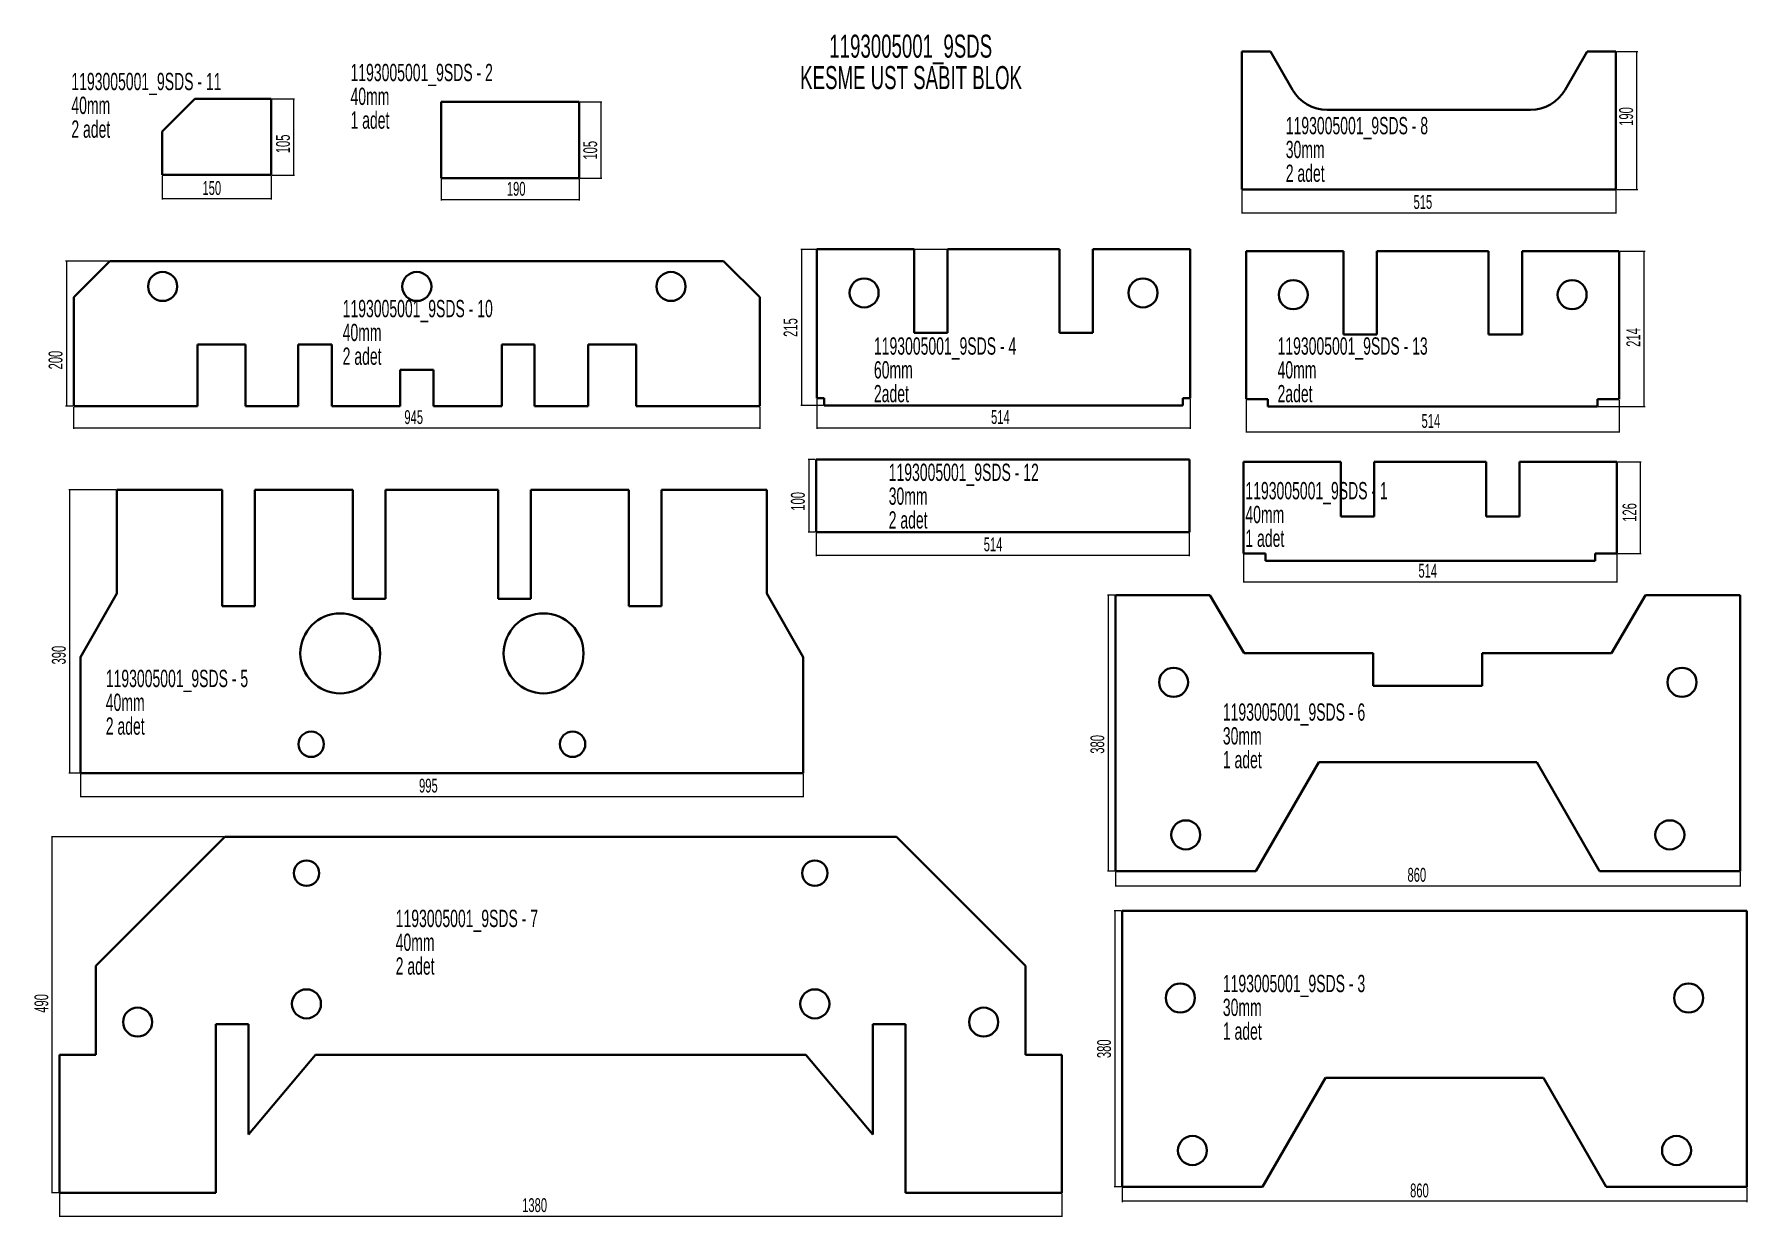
# Model space of a CAD drawing. Header units: millimetres. Extents: x 55 to 2413, y 78 to 1706.
import ezdxf

# ---------------------------------------------------------------- set-up
doc = ezdxf.new("R2010")
doc.units = ezdxf.units.MM
doc.styles.add('SLDTEXTSTYLE0', font='TXT', dxfattribs={"width": 0.605})
doc.dimstyles.new('SLDDIMSTYLE0', dxfattribs={"dimtxt": 18.491895, "dimasz": 2, "dimexe": 0, "dimexo": 0.0625, "dimgap": 4.622974, "dimtad": 1, "dimrnd": 1e-09, "dimzin": 12, "dimdsep": 46, "dimtxsty": 'SLDTEXTSTYLE0', "dimsah": 1, "dimcen": 0.09, "dimadec": 0, "dimazin": 3, "dimtfac": 1, "dimtofl": 0, "dimtmove": 0, "dimatfit": 3, "dimfxl": 1, "dimfrac": 2, "dimtolj": 1, "dimtzin": 12, "dimarcsym": 0})

# ---------------------------------------------------------------- blocks, each defined once
blk = doc.blocks.new('SW_NOTE_0')
at = {"color": 0, "linetype": 'Continuous', "lineweight": 0, "attachment_point": 1, "style": 'SLDTEXTSTYLE0'}
for s, insert, char_height in [('1193005001_9SDS - 10', (0, 30.7), 23.812), ('40mm', (0, -2.1), 23.81), ('2 adet', (0, -34.8), 23.81)]:
    blk.add_mtext(s, dxfattribs=dict(at, insert=insert, char_height=char_height))
blk = doc.blocks.new('_D')
at = {"color": 7, "linetype": 'Continuous', "lineweight": 0}
for p, q in [((90.1, 110), (90.1, 78)), ((1470.1, 110), (1470.1, 78)), ((90.1, 79), (1470.1, 79))]:
    blk.add_line(p, q, dxfattribs=at)
at = {"color": 7, "linetype": 'Continuous', "lineweight": 18}
for points in [[(90.1, 79), (92.1, 78.6), (92.1, 79.3)], [(1470.1, 79), (1468.1, 79.3), (1468.1, 78.6)]]:
    blk.add_solid(points, dxfattribs=at)
at = {"color": 7, "linetype": 'Continuous', "lineweight": 18, "insert": (727.1, 103.5), "char_height": 19.05, "attachment_point": 1, "style": 'SLDTEXTSTYLE0'}
blk.add_mtext('1380', dxfattribs=at)
blk = doc.blocks.new('_D_1')
at = {"color": 7, "linetype": 'Continuous', "lineweight": 0}
for p, q in [((316.6, 601), (79.1, 601)), ((80.1, 111), (80.1, 601)), ((89.1, 111), (79.1, 111))]:
    blk.add_line(p, q, dxfattribs=at)
at = {"color": 7, "linetype": 'Continuous', "lineweight": 18}
for points in [[(80.1, 601), (79.7, 599), (80.4, 599)], [(80.1, 111), (80.4, 113), (79.7, 113)]]:
    blk.add_solid(points, dxfattribs=at)
at = {"color": 7, "linetype": 'Continuous', "lineweight": 18, "insert": (55.5, 358.8), "char_height": 19.05, "attachment_point": 1, "rotation": 90, "style": 'SLDTEXTSTYLE0'}
blk.add_mtext('490', dxfattribs=at)
blk = doc.blocks.new('_D_2')
at = {"color": 7, "linetype": 'Continuous', "lineweight": 0}
for p, q in [((158.5, 1393.6), (98.5, 1393.6)), ((99.5, 1393.6), (99.5, 1193.6)), ((108.5, 1193.6), (98.5, 1193.6))]:
    blk.add_line(p, q, dxfattribs=at)
at = {"color": 7, "linetype": 'Continuous', "lineweight": 18}
for points in [[(99.5, 1393.6), (99.2, 1391.6), (99.9, 1391.6)], [(99.5, 1193.6), (99.9, 1195.6), (99.2, 1195.6)]]:
    blk.add_solid(points, dxfattribs=at)
at = {"color": 7, "linetype": 'Continuous', "lineweight": 18, "insert": (75, 1244.4), "char_height": 19.05, "attachment_point": 1, "rotation": 90, "style": 'SLDTEXTSTYLE0'}
blk.add_mtext('200', dxfattribs=at)
blk = doc.blocks.new('_D_3')
at = {"color": 7, "linetype": 'Continuous', "lineweight": 0}
for p, q in [((109.5, 1192.6), (109.5, 1162.8)), ((1054.5, 1192.6), (1054.5, 1162.8)), ((109.5, 1163.8), (1054.5, 1163.8))]:
    blk.add_line(p, q, dxfattribs=at)
at = {"color": 7, "linetype": 'Continuous', "lineweight": 18}
for points in [[(109.5, 1163.8), (111.5, 1163.4), (111.5, 1164.1)], [(1054.5, 1163.8), (1052.5, 1164.1), (1052.5, 1163.4)]]:
    blk.add_solid(points, dxfattribs=at)
at = {"color": 7, "linetype": 'Continuous', "lineweight": 18, "insert": (564.9, 1188.3), "char_height": 19.05, "attachment_point": 1, "style": 'SLDTEXTSTYLE0'}
blk.add_mtext('945', dxfattribs=at)
blk = doc.blocks.new('_D_4')
at = {"color": 7, "linetype": 'Continuous', "lineweight": 0}
for p, q in [((168, 1078.5), (103, 1078.5)), ((104, 1078.5), (104, 688.5)), ((118, 688.5), (103, 688.5))]:
    blk.add_line(p, q, dxfattribs=at)
at = {"color": 7, "linetype": 'Continuous', "lineweight": 18}
for points in [[(104, 1078.5), (103.7, 1076.5), (104.4, 1076.5)], [(104, 688.5), (104.4, 690.5), (103.7, 690.5)]]:
    blk.add_solid(points, dxfattribs=at)
at = {"color": 7, "linetype": 'Continuous', "lineweight": 18, "insert": (79.5, 838.3), "char_height": 19.05, "attachment_point": 1, "rotation": 90, "style": 'SLDTEXTSTYLE0'}
blk.add_mtext('390', dxfattribs=at)
blk = doc.blocks.new('_D_5')
at = {"color": 7, "linetype": 'Continuous', "lineweight": 0}
for p, q in [((119, 687.5), (119, 655.5)), ((1114, 687.5), (1114, 655.5)), ((119, 656.5), (1114, 656.5))]:
    blk.add_line(p, q, dxfattribs=at)
at = {"color": 7, "linetype": 'Continuous', "lineweight": 18}
for points in [[(119, 656.5), (121, 656.1), (121, 656.8)], [(1114, 656.5), (1112, 656.8), (1112, 656.1)]]:
    blk.add_solid(points, dxfattribs=at)
at = {"color": 7, "linetype": 'Continuous', "lineweight": 18, "insert": (585.1, 681), "char_height": 19.05, "attachment_point": 1, "style": 'SLDTEXTSTYLE0'}
blk.add_mtext('995', dxfattribs=at)
blk = doc.blocks.new('SW_NOTE_0_1')
at = {"color": 0, "linetype": 'Continuous', "lineweight": 0, "attachment_point": 1, "style": 'SLDTEXTSTYLE0'}
for s, insert, char_height in [('1193005001_9SDS - 7', (0, 30.7), 23.812), ('40mm', (0, -2.1), 23.81), ('2 adet', (0, -34.8), 23.81)]:
    blk.add_mtext(s, dxfattribs=dict(at, insert=insert, char_height=char_height))
blk = doc.blocks.new('SW_NOTE_0_2')
at = {"color": 0, "linetype": 'Continuous', "lineweight": 0, "attachment_point": 1, "style": 'SLDTEXTSTYLE0'}
for s, insert, char_height in [('1193005001_9SDS - 5', (0, 30.7), 23.812), ('40mm', (0, -2.1), 23.81), ('2 adet', (0, -34.8), 23.81)]:
    blk.add_mtext(s, dxfattribs=dict(at, insert=insert, char_height=char_height))
blk = doc.blocks.new('SW_NOTE_0_3')
at = {"color": 0, "linetype": 'Continuous', "lineweight": 0, "attachment_point": 1, "style": 'SLDTEXTSTYLE0'}
for s, insert, char_height in [('1193005001_9SDS - 3', (0, 30.7), 23.812), ('30mm', (0, -2.1), 23.81), ('1 adet', (0, -34.8), 23.81)]:
    blk.add_mtext(s, dxfattribs=dict(at, insert=insert, char_height=char_height))
blk = doc.blocks.new('SW_NOTE_0_4')
at = {"color": 0, "linetype": 'Continuous', "lineweight": 0, "attachment_point": 1, "style": 'SLDTEXTSTYLE0'}
for s, insert, char_height in [('1193005001_9SDS - 6', (0, 30.7), 23.812), ('30mm', (0, -2.1), 23.81), ('1 adet', (0, -34.8), 23.81)]:
    blk.add_mtext(s, dxfattribs=dict(at, insert=insert, char_height=char_height))
blk = doc.blocks.new('SW_NOTE_0_5')
at = {"color": 0, "linetype": 'Continuous', "lineweight": 0, "attachment_point": 1, "style": 'SLDTEXTSTYLE0'}
for s, insert, char_height in [('1193005001_9SDS - 4', (0, 30.7), 23.812), ('60mm', (0, -2.1), 23.81), ('2adet', (0, -34.8), 23.81)]:
    blk.add_mtext(s, dxfattribs=dict(at, insert=insert, char_height=char_height))
blk = doc.blocks.new('SW_NOTE_0_6')
at = {"color": 0, "linetype": 'Continuous', "lineweight": 0, "attachment_point": 1, "style": 'SLDTEXTSTYLE0'}
for s, insert, char_height in [('1193005001_9SDS - 13', (0, 30.7), 23.812), ('40mm', (0, -2.1), 23.81), ('2adet', (0, -34.8), 23.81)]:
    blk.add_mtext(s, dxfattribs=dict(at, insert=insert, char_height=char_height))
blk = doc.blocks.new('SW_NOTE_0_7')
at = {"color": 0, "linetype": 'Continuous', "lineweight": 0, "attachment_point": 1, "style": 'SLDTEXTSTYLE0'}
for s, insert, char_height in [('1193005001_9SDS - 1', (0, 30.7), 23.812), ('40mm', (0, -2.1), 23.81), ('1 adet', (0, -34.8), 23.81)]:
    blk.add_mtext(s, dxfattribs=dict(at, insert=insert, char_height=char_height))
blk = doc.blocks.new('SW_NOTE_0_8')
at = {"color": 0, "linetype": 'Continuous', "lineweight": 0, "attachment_point": 1, "style": 'SLDTEXTSTYLE0'}
for s, insert, char_height in [('1193005001_9SDS - 8', (0, 30.7), 23.812), ('30mm', (0, -2.1), 23.81), ('2 adet', (0, -34.8), 23.81)]:
    blk.add_mtext(s, dxfattribs=dict(at, insert=insert, char_height=char_height))
blk = doc.blocks.new('SW_NOTE_0_9')
at = {"color": 0, "linetype": 'Continuous', "lineweight": 0, "attachment_point": 1, "style": 'SLDTEXTSTYLE0'}
for s, insert, char_height in [('1193005001_9SDS - 12', (0, 30.7), 23.812), ('30mm', (0, -2.1), 23.81), ('2 adet', (0, -34.8), 23.81)]:
    blk.add_mtext(s, dxfattribs=dict(at, insert=insert, char_height=char_height))
blk = doc.blocks.new('SW_NOTE_0_10')
at = {"color": 0, "linetype": 'Continuous', "lineweight": 0, "attachment_point": 1, "style": 'SLDTEXTSTYLE0'}
for s, insert, char_height in [('1193005001_9SDS - 11', (0, 30.7), 23.812), ('40mm', (0, -2.1), 23.81), ('2 adet', (0, -34.8), 23.81)]:
    blk.add_mtext(s, dxfattribs=dict(at, insert=insert, char_height=char_height))
blk = doc.blocks.new('SW_NOTE_0_11')
at = {"color": 0, "linetype": 'Continuous', "lineweight": 0, "attachment_point": 1, "style": 'SLDTEXTSTYLE0'}
for s, insert, char_height in [('1193005001_9SDS - 2', (0, 30.7), 23.812), ('40mm', (0, -2.1), 23.81), ('1 adet', (0, -34.8), 23.81)]:
    blk.add_mtext(s, dxfattribs=dict(at, insert=insert, char_height=char_height))
blk = doc.blocks.new('SW_NOTE_0_12')
at = {"color": 0, "linetype": 'Continuous', "lineweight": 0, "char_height": 31.75, "attachment_point": 2, "style": 'SLDTEXTSTYLE0'}
for s, insert in [('1193005001_9SDS', (187, 40.9)), ('KESME UST SABIT BLOK', (187.5, -2.4))]:
    blk.add_mtext(s, dxfattribs=dict(at, insert=insert))
blk = doc.blocks.new('_D_6')
at = {"color": 7, "linetype": 'Continuous', "lineweight": 0}
for p, q in [((1552.4, 499.2), (1542.4, 499.2)), ((1543.4, 499.2), (1543.4, 119.2)), ((1552.4, 119.2), (1542.4, 119.2))]:
    blk.add_line(p, q, dxfattribs=at)
at = {"color": 7, "linetype": 'Continuous', "lineweight": 18}
for points in [[(1543.4, 499.2), (1543, 497.2), (1543.7, 497.2)], [(1543.4, 119.2), (1543.7, 121.2), (1543, 121.2)]]:
    blk.add_solid(points, dxfattribs=at)
at = {"color": 7, "linetype": 'Continuous', "lineweight": 18, "insert": (1518.8, 296.4), "char_height": 19.05, "attachment_point": 1, "rotation": 90, "style": 'SLDTEXTSTYLE0'}
blk.add_mtext('380', dxfattribs=at)
blk = doc.blocks.new('_D_7')
at = {"color": 7, "linetype": 'Continuous', "lineweight": 0}
for p, q in [((1553.4, 118.2), (1553.4, 98.2)), ((2413.4, 118.2), (2413.4, 98.2)), ((2413.4, 99.2), (1553.4, 99.2))]:
    blk.add_line(p, q, dxfattribs=at)
at = {"color": 7, "linetype": 'Continuous', "lineweight": 18}
for points in [[(1553.4, 99.2), (1555.4, 98.8), (1555.4, 99.5)], [(2413.4, 99.2), (2411.4, 99.5), (2411.4, 98.8)]]:
    blk.add_solid(points, dxfattribs=at)
at = {"color": 7, "linetype": 'Continuous', "lineweight": 18, "insert": (1949.8, 123.7), "char_height": 19.05, "attachment_point": 1, "style": 'SLDTEXTSTYLE0'}
blk.add_mtext('860', dxfattribs=at)
blk = doc.blocks.new('_D_8')
at = {"color": 7, "linetype": 'Continuous', "lineweight": 0}
for p, q in [((1543.2, 933.7), (1533.2, 933.7)), ((1534.2, 933.7), (1534.2, 553.7)), ((1543.2, 553.7), (1533.2, 553.7))]:
    blk.add_line(p, q, dxfattribs=at)
at = {"color": 7, "linetype": 'Continuous', "lineweight": 18}
for points in [[(1534.2, 933.7), (1533.8, 931.7), (1534.5, 931.7)], [(1534.2, 553.7), (1534.5, 555.7), (1533.8, 555.7)]]:
    blk.add_solid(points, dxfattribs=at)
at = {"color": 7, "linetype": 'Continuous', "lineweight": 18, "insert": (1509.6, 715.4), "char_height": 19.05, "attachment_point": 1, "rotation": 90, "style": 'SLDTEXTSTYLE0'}
blk.add_mtext('380', dxfattribs=at)
blk = doc.blocks.new('_D_9')
at = {"color": 7, "linetype": 'Continuous', "lineweight": 0}
for p, q in [((1544.2, 552.7), (1544.2, 532.7)), ((2404.2, 552.7), (2404.2, 532.7)), ((1544.2, 533.7), (2404.2, 533.7))]:
    blk.add_line(p, q, dxfattribs=at)
at = {"color": 7, "linetype": 'Continuous', "lineweight": 18}
for points in [[(1544.2, 533.7), (1546.2, 533.3), (1546.2, 534)], [(2404.2, 533.7), (2402.2, 534), (2402.2, 533.3)]]:
    blk.add_solid(points, dxfattribs=at)
at = {"color": 7, "linetype": 'Continuous', "lineweight": 18, "insert": (1946.2, 558.2), "char_height": 19.05, "attachment_point": 1, "style": 'SLDTEXTSTYLE0'}
blk.add_mtext('860', dxfattribs=at)
blk = doc.blocks.new('_D_10')
at = {"color": 7, "linetype": 'Continuous', "lineweight": 0}
for p, q in [((1312, 1409.7), (1110.7, 1409.7)), ((1111.7, 1409.7), (1111.7, 1194.7)), ((1142, 1194.7), (1110.7, 1194.7))]:
    blk.add_line(p, q, dxfattribs=at)
at = {"color": 7, "linetype": 'Continuous', "lineweight": 18}
for points in [[(1111.7, 1409.7), (1111.3, 1407.7), (1112, 1407.7)], [(1111.7, 1194.7), (1112, 1196.7), (1111.3, 1196.7)]]:
    blk.add_solid(points, dxfattribs=at)
at = {"color": 7, "linetype": 'Continuous', "lineweight": 18, "insert": (1087.1, 1289.2), "char_height": 19.05, "attachment_point": 1, "rotation": 90, "style": 'SLDTEXTSTYLE0'}
blk.add_mtext('215', dxfattribs=at)
blk = doc.blocks.new('_D_11')
at = {"color": 7, "linetype": 'Continuous', "lineweight": 0}
for p, q in [((1133, 1203.7), (1133, 1162.8)), ((1647, 1203.7), (1647, 1162.8)), ((1133, 1163.8), (1647, 1163.8))]:
    blk.add_line(p, q, dxfattribs=at)
at = {"color": 7, "linetype": 'Continuous', "lineweight": 18}
for points in [[(1133, 1163.8), (1135, 1163.5), (1135, 1164.2)], [(1647, 1163.8), (1645, 1164.2), (1645, 1163.5)]]:
    blk.add_solid(points, dxfattribs=at)
at = {"color": 7, "linetype": 'Continuous', "lineweight": 18, "insert": (1372.8, 1188.4), "char_height": 19.05, "attachment_point": 1, "style": 'SLDTEXTSTYLE0'}
blk.add_mtext('514', dxfattribs=at)
blk = doc.blocks.new('_D_12')
at = {"color": 7, "linetype": 'Continuous', "lineweight": 0}
for p, q in [((1723.9, 1202.3), (1723.9, 1157.4)), ((2237.9, 1202.3), (2237.9, 1157.4)), ((1723.9, 1158.4), (2237.9, 1158.4))]:
    blk.add_line(p, q, dxfattribs=at)
at = {"color": 7, "linetype": 'Continuous', "lineweight": 18}
for points in [[(1723.9, 1158.4), (1725.9, 1158.1), (1725.9, 1158.8)], [(2237.9, 1158.4), (2235.9, 1158.8), (2235.9, 1158.1)]]:
    blk.add_solid(points, dxfattribs=at)
at = {"color": 7, "linetype": 'Continuous', "lineweight": 18, "insert": (1965.5, 1183), "char_height": 19.05, "attachment_point": 1, "style": 'SLDTEXTSTYLE0'}
blk.add_mtext('514', dxfattribs=at)
blk = doc.blocks.new('_D_13')
at = {"color": 7, "linetype": 'Continuous', "lineweight": 0}
for p, q in [((2238.9, 1407.3), (2273.3, 1407.3)), ((2272.3, 1193.3), (2272.3, 1407.3)), ((2208.9, 1193.3), (2273.3, 1193.3))]:
    blk.add_line(p, q, dxfattribs=at)
at = {"color": 7, "linetype": 'Continuous', "lineweight": 18}
for points in [[(2272.3, 1407.3), (2271.9, 1405.3), (2272.6, 1405.3)], [(2272.3, 1193.3), (2272.6, 1195.3), (2271.9, 1195.3)]]:
    blk.add_solid(points, dxfattribs=at)
at = {"color": 7, "linetype": 'Continuous', "lineweight": 18, "insert": (2247.7, 1275.5), "char_height": 19.05, "attachment_point": 1, "rotation": 90, "style": 'SLDTEXTSTYLE0'}
blk.add_mtext('214', dxfattribs=at)
blk = doc.blocks.new('_D_14')
at = {"color": 7, "linetype": 'Continuous', "lineweight": 0}
for p, q in [((2235.5, 1117.1), (2267.9, 1117.1)), ((2266.9, 991.1), (2266.9, 1117.1)), ((2235.5, 991.1), (2267.9, 991.1))]:
    blk.add_line(p, q, dxfattribs=at)
at = {"color": 7, "linetype": 'Continuous', "lineweight": 18}
for points in [[(2266.9, 1117.1), (2266.6, 1115.1), (2267.3, 1115.1)], [(2266.9, 991.1), (2267.3, 993.1), (2266.6, 993.1)]]:
    blk.add_solid(points, dxfattribs=at)
at = {"color": 7, "linetype": 'Continuous', "lineweight": 18, "insert": (2242.4, 1034.6), "char_height": 19.05, "attachment_point": 1, "rotation": 90, "style": 'SLDTEXTSTYLE0'}
blk.add_mtext('126', dxfattribs=at)
blk = doc.blocks.new('_D_15')
at = {"color": 7, "linetype": 'Continuous', "lineweight": 0}
for p, q in [((1720.5, 990.1), (1720.5, 951.2)), ((2234.5, 990.1), (2234.5, 951.2)), ((1720.5, 952.2), (2234.5, 952.2))]:
    blk.add_line(p, q, dxfattribs=at)
at = {"color": 7, "linetype": 'Continuous', "lineweight": 18}
for points in [[(1720.5, 952.2), (1722.5, 951.9), (1722.5, 952.6)], [(2234.5, 952.2), (2232.5, 952.6), (2232.5, 951.9)]]:
    blk.add_solid(points, dxfattribs=at)
at = {"color": 7, "linetype": 'Continuous', "lineweight": 18, "insert": (1961.3, 976.8), "char_height": 19.05, "attachment_point": 1, "style": 'SLDTEXTSTYLE0'}
blk.add_mtext('514', dxfattribs=at)
blk = doc.blocks.new('_D_16')
at = {"color": 7, "linetype": 'Continuous', "lineweight": 0}
for p, q in [((1718.1, 1490.9), (1718.1, 1458.9)), ((2233.1, 1490.9), (2233.1, 1458.9)), ((1718.1, 1459.9), (2233.1, 1459.9))]:
    blk.add_line(p, q, dxfattribs=at)
at = {"color": 7, "linetype": 'Continuous', "lineweight": 18}
for points in [[(1718.1, 1459.9), (1720.1, 1459.5), (1720.1, 1460.2)], [(2233.1, 1459.9), (2231.1, 1460.2), (2231.1, 1459.5)]]:
    blk.add_solid(points, dxfattribs=at)
at = {"color": 7, "linetype": 'Continuous', "lineweight": 18, "insert": (1954.5, 1484.4), "char_height": 19.05, "attachment_point": 1, "style": 'SLDTEXTSTYLE0'}
blk.add_mtext('515', dxfattribs=at)
blk = doc.blocks.new('_D_17')
at = {"color": 7, "linetype": 'Continuous', "lineweight": 0}
for p, q in [((2234.1, 1681.9), (2263.2, 1681.9)), ((2262.2, 1491.9), (2262.2, 1681.9)), ((2234.1, 1491.9), (2263.2, 1491.9))]:
    blk.add_line(p, q, dxfattribs=at)
at = {"color": 7, "linetype": 'Continuous', "lineweight": 18}
for points in [[(2262.2, 1681.9), (2261.9, 1679.9), (2262.6, 1679.9)], [(2262.2, 1491.9), (2262.6, 1493.9), (2261.9, 1493.9)]]:
    blk.add_solid(points, dxfattribs=at)
at = {"color": 7, "linetype": 'Continuous', "lineweight": 18, "insert": (2237.7, 1579.7), "char_height": 19.05, "attachment_point": 1, "rotation": 90, "style": 'SLDTEXTSTYLE0'}
blk.add_mtext('190', dxfattribs=at)
blk = doc.blocks.new('_D_18')
at = {"color": 7, "linetype": 'Continuous', "lineweight": 0}
for p, q in [((1131.8, 1019.4), (1131.8, 987.5)), ((1645.8, 1019.4), (1645.8, 987.5)), ((1131.8, 988.5), (1645.8, 988.5))]:
    blk.add_line(p, q, dxfattribs=at)
at = {"color": 7, "linetype": 'Continuous', "lineweight": 18}
for points in [[(1131.8, 988.5), (1133.8, 988.2), (1133.8, 988.9)], [(1645.8, 988.5), (1643.8, 988.9), (1643.8, 988.2)]]:
    blk.add_solid(points, dxfattribs=at)
at = {"color": 7, "linetype": 'Continuous', "lineweight": 18, "insert": (1362.7, 1013.1), "char_height": 19.05, "attachment_point": 1, "style": 'SLDTEXTSTYLE0'}
blk.add_mtext('514', dxfattribs=at)
blk = doc.blocks.new('_D_19')
at = {"color": 7, "linetype": 'Continuous', "lineweight": 0}
for p, q in [((1130.8, 1120.4), (1120.8, 1120.4)), ((1121.8, 1120.4), (1121.8, 1020.4)), ((1130.8, 1020.4), (1120.8, 1020.4))]:
    blk.add_line(p, q, dxfattribs=at)
at = {"color": 7, "linetype": 'Continuous', "lineweight": 18}
for points in [[(1121.8, 1120.4), (1121.5, 1118.4), (1122.2, 1118.4)], [(1121.8, 1020.4), (1122.2, 1022.4), (1121.5, 1022.4)]]:
    blk.add_solid(points, dxfattribs=at)
at = {"color": 7, "linetype": 'Continuous', "lineweight": 18, "insert": (1097.2, 1049.9), "char_height": 19.05, "attachment_point": 1, "rotation": 90, "style": 'SLDTEXTSTYLE0'}
blk.add_mtext('100', dxfattribs=at)
blk = doc.blocks.new('_D_20')
at = {"color": 7, "linetype": 'Continuous', "lineweight": 0}
for p, q in [((382.4, 1617), (413.7, 1617)), ((412.7, 1512), (412.7, 1617)), ((382.4, 1512), (413.7, 1512))]:
    blk.add_line(p, q, dxfattribs=at)
at = {"color": 7, "linetype": 'Continuous', "lineweight": 18}
for points in [[(412.7, 1617), (412.4, 1615), (413.1, 1615)], [(412.7, 1512), (413.1, 1514), (412.4, 1514)]]:
    blk.add_solid(points, dxfattribs=at)
at = {"color": 7, "linetype": 'Continuous', "lineweight": 18, "insert": (388.2, 1542), "char_height": 19.05, "attachment_point": 1, "rotation": 90, "style": 'SLDTEXTSTYLE0'}
blk.add_mtext('105', dxfattribs=at)
blk = doc.blocks.new('_D_21')
at = {"color": 7, "linetype": 'Continuous', "lineweight": 0}
for p, q in [((231.4, 1511), (231.4, 1478.1)), ((381.4, 1511), (381.4, 1478.1)), ((381.4, 1479.1), (231.4, 1479.1))]:
    blk.add_line(p, q, dxfattribs=at)
at = {"color": 7, "linetype": 'Continuous', "lineweight": 18}
for points in [[(231.4, 1479.1), (233.4, 1478.7), (233.4, 1479.4)], [(381.4, 1479.1), (379.4, 1479.4), (379.4, 1478.7)]]:
    blk.add_solid(points, dxfattribs=at)
at = {"color": 7, "linetype": 'Continuous', "lineweight": 18, "insert": (286.9, 1503.6), "char_height": 19.05, "attachment_point": 1, "style": 'SLDTEXTSTYLE0'}
blk.add_mtext('150', dxfattribs=at)
blk = doc.blocks.new('_D_22')
at = {"color": 7, "linetype": 'Continuous', "lineweight": 0}
for p, q in [((806.6, 1612.9), (836.9, 1612.9)), ((835.9, 1507.9), (835.9, 1612.9)), ((806.6, 1507.9), (836.9, 1507.9))]:
    blk.add_line(p, q, dxfattribs=at)
at = {"color": 7, "linetype": 'Continuous', "lineweight": 18}
for points in [[(835.9, 1612.9), (835.5, 1610.9), (836.2, 1610.9)], [(835.9, 1507.9), (836.2, 1509.9), (835.5, 1509.9)]]:
    blk.add_solid(points, dxfattribs=at)
at = {"color": 7, "linetype": 'Continuous', "lineweight": 18, "insert": (811.3, 1533.2), "char_height": 19.05, "attachment_point": 1, "rotation": 90, "style": 'SLDTEXTSTYLE0'}
blk.add_mtext('105', dxfattribs=at)
blk = doc.blocks.new('_D_23')
at = {"color": 7, "linetype": 'Continuous', "lineweight": 0}
for p, q in [((615.6, 1506.9), (615.6, 1477.1)), ((805.6, 1506.9), (805.6, 1477.1)), ((615.6, 1478.1), (805.6, 1478.1))]:
    blk.add_line(p, q, dxfattribs=at)
at = {"color": 7, "linetype": 'Continuous', "lineweight": 18}
for points in [[(615.6, 1478.1), (617.6, 1477.7), (617.6, 1478.4)], [(805.6, 1478.1), (803.6, 1478.4), (803.6, 1477.7)]]:
    blk.add_solid(points, dxfattribs=at)
at = {"color": 7, "linetype": 'Continuous', "lineweight": 18, "insert": (706, 1502.6), "char_height": 19.05, "attachment_point": 1, "style": 'SLDTEXTSTYLE0'}
blk.add_mtext('190', dxfattribs=at)

msp = doc.modelspace()

# ---------------------------------------------------------------- linework, layer by layer
at = {"color": 7, "linetype": 'Continuous', "lineweight": 35}
for p, q in [((1718.056, 1681.875), (1718.056, 1491.875)), ((1757.614, 1681.875), (1718.056, 1681.875)), ((1757.614, 1681.875), (1787.924, 1629.375)), ((2163.187, 1629.375), (2193.498, 1681.875)), ((2233.056, 1681.875), (2193.498, 1681.875)), ((2233.056, 1491.875), (2233.056, 1681.875)), ((276.396, 1617.045), (231.396, 1572.045)), ((276.396, 1617.045), (381.396, 1617.045)), ((381.396, 1512.045), (381.396, 1617.045)), ((615.639, 1612.883), (615.639, 1507.883)), ((805.639, 1612.883), (615.639, 1612.883)), ((805.639, 1507.883), (805.639, 1612.883)), ((1835.556, 1601.875), (2115.556, 1601.875)), ((231.396, 1512.045), (231.396, 1572.045)), ((381.396, 1512.045), (231.396, 1512.045)), ((615.639, 1507.883), (805.639, 1507.883)), ((1718.056, 1491.875), (2233.056, 1491.875)), ((159.545, 1393.643), (109.545, 1343.643)), ((1004.545, 1393.643), (159.545, 1393.643)), ((1054.545, 1343.643), (1004.545, 1393.643)), ((1132.974, 1409.733), (1132.974, 1204.733)), ((1266.974, 1409.733), (1132.974, 1409.733)), ((1266.974, 1294.733), (1266.974, 1409.733)), ((1312.974, 1409.733), (1312.974, 1294.733)), ((1466.974, 1409.733), (1312.974, 1409.733)), ((1466.974, 1294.733), (1466.974, 1409.733)), ((1512.974, 1409.733), (1512.974, 1294.733)), ((1646.974, 1409.733), (1512.974, 1409.733)), ((1646.974, 1204.733), (1646.974, 1409.733)), ((1723.9, 1407.29), (1723.9, 1203.29)), ((1857.9, 1407.29), (1723.9, 1407.29)), ((1857.9, 1292.29), (1857.9, 1407.29)), ((1903.9, 1407.29), (1903.9, 1292.29)), ((2057.9, 1407.29), (1903.9, 1407.29)), ((2057.9, 1292.29), (2057.9, 1407.29)), ((2103.9, 1407.29), (2103.9, 1292.29)), ((2237.9, 1407.29), (2103.9, 1407.29)), ((2237.9, 1203.29), (2237.9, 1407.29)), ((109.545, 1343.643), (109.545, 1193.643)), ((1054.545, 1193.643), (1054.545, 1343.643)), ((280.045, 1278.643), (346.045, 1278.643)), ((280.045, 1193.643), (280.045, 1278.643)), ((346.045, 1278.643), (346.045, 1193.643)), ((418.795, 1278.643), (464.795, 1278.643)), ((418.795, 1193.643), (418.795, 1278.643)), ((464.795, 1278.643), (464.795, 1193.643)), ((699.295, 1278.643), (744.295, 1278.643)), ((699.295, 1193.643), (699.295, 1278.643)), ((744.295, 1278.643), (744.295, 1193.643)), ((818.045, 1278.643), (884.045, 1278.643)), ((818.045, 1193.643), (818.045, 1278.643)), ((884.045, 1278.643), (884.045, 1193.643)), ((1312.974, 1294.733), (1266.974, 1294.733)), ((1512.974, 1294.733), (1466.974, 1294.733)), ((1903.9, 1292.29), (1857.9, 1292.29)), ((2103.9, 1292.29), (2057.9, 1292.29)), ((605.045, 1243.643), (559.045, 1243.643)), ((559.045, 1243.643), (559.045, 1193.643)), ((605.045, 1193.643), (605.045, 1243.643)), ((1132.974, 1204.733), (1142.974, 1204.733)), ((1142.974, 1204.733), (1142.974, 1194.733)), ((1636.974, 1204.733), (1646.974, 1204.733)), ((1636.974, 1194.733), (1636.974, 1204.733)), ((1723.9, 1203.29), (1753.9, 1203.29)), ((1753.9, 1203.29), (1753.9, 1193.29)), ((2207.9, 1203.29), (2237.9, 1203.29)), ((2207.9, 1193.29), (2207.9, 1203.29)), ((109.545, 1193.643), (280.045, 1193.643)), ((346.045, 1193.643), (418.795, 1193.643)), ((464.795, 1193.643), (559.045, 1193.643)), ((605.045, 1193.643), (699.295, 1193.643)), ((744.295, 1193.643), (818.045, 1193.643)), ((884.045, 1193.643), (1054.545, 1193.643)), ((1636.974, 1194.733), (1142.974, 1194.733)), ((2207.9, 1193.29), (1753.9, 1193.29)), ((1645.803, 1120.419), (1131.803, 1120.419)), ((1131.803, 1120.419), (1131.803, 1020.419)), ((1645.803, 1020.419), (1645.803, 1120.419)), ((1720.497, 1117.133), (1720.497, 991.133)), ((1854.497, 1117.133), (1720.497, 1117.133)), ((1854.497, 1042.133), (1854.497, 1117.133)), ((1900.497, 1117.133), (1900.497, 1042.133)), ((2054.497, 1117.133), (1900.497, 1117.133)), ((2054.497, 1042.133), (2054.497, 1117.133)), ((2100.497, 1117.133), (2100.497, 1042.133)), ((2234.497, 1117.133), (2100.497, 1117.133)), ((2234.497, 991.133), (2234.497, 1117.133)), ((169.047, 1078.462), (169.047, 935.962)), ((314.047, 1078.462), (169.047, 1078.462)), ((314.047, 918.462), (314.047, 1078.462)), ((359.047, 1078.462), (359.047, 918.462)), ((494.047, 1078.462), (359.047, 1078.462)), ((494.047, 928.462), (494.047, 1078.462)), ((539.047, 1078.462), (539.047, 928.462)), ((694.047, 1078.462), (539.047, 1078.462)), ((694.047, 928.462), (694.047, 1078.462)), ((874.047, 1078.462), (739.047, 1078.462)), ((739.047, 1078.462), (739.047, 928.462)), ((874.047, 918.462), (874.047, 1078.462)), ((919.047, 1078.462), (919.047, 918.462)), ((1064.047, 1078.462), (919.047, 1078.462)), ((1064.047, 935.962), (1064.047, 1078.462)), ((1900.497, 1042.133), (1854.497, 1042.133)), ((2100.497, 1042.133), (2054.497, 1042.133)), ((1131.803, 1020.419), (1645.803, 1020.419)), ((1720.497, 991.133), (1750.497, 991.133)), ((1750.497, 991.133), (1750.497, 981.133)), ((2204.497, 991.133), (2234.497, 991.133)), ((2204.497, 981.133), (2204.497, 991.133)), ((2204.497, 981.133), (1750.497, 981.133)), ((169.047, 935.962), (119.047, 848.462)), ((539.047, 928.462), (494.047, 928.462)), ((739.047, 928.462), (694.047, 928.462)), ((1114.047, 848.462), (1064.047, 935.962)), ((1544.157, 933.677), (1544.157, 553.677)), ((1674.157, 933.677), (1544.157, 933.677)), ((1721.216, 853.677), (1674.157, 933.677)), ((2274.157, 933.677), (2227.098, 853.677)), ((2404.157, 933.677), (2274.157, 933.677)), ((2404.157, 553.677), (2404.157, 933.677)), ((359.047, 918.462), (314.047, 918.462)), ((919.047, 918.462), (874.047, 918.462)), ((1721.216, 853.677), (1899.157, 853.677)), ((1899.157, 808.677), (1899.157, 853.677)), ((2049.157, 808.677), (2049.157, 853.677)), ((2049.157, 853.677), (2227.098, 853.677)), ((119.047, 848.462), (119.047, 688.462)), ((1114.047, 688.462), (1114.047, 848.462)), ((2049.157, 808.677), (1899.157, 808.677)), ((119.047, 688.462), (1114.047, 688.462)), ((1737.555, 553.677), (1824.157, 703.677)), ((1824.157, 703.677), (2124.157, 703.677)), ((2124.157, 703.677), (2210.76, 553.677)), ((317.584, 600.987), (140.084, 423.487)), ((1242.584, 600.987), (317.584, 600.987)), ((1420.084, 423.487), (1242.584, 600.987)), ((1544.157, 553.677), (1737.555, 553.677)), ((2210.76, 553.677), (2404.157, 553.677)), ((1553.367, 499.16), (1553.367, 119.16)), ((2413.367, 499.16), (1553.367, 499.16)), ((2413.367, 119.16), (2413.367, 499.16)), ((140.084, 300.987), (140.084, 423.487)), ((1420.084, 423.487), (1420.084, 300.987)), ((305.084, 342.987), (350.084, 342.987)), ((305.084, 110.987), (305.084, 342.987)), ((350.084, 342.987), (350.084, 190.987)), ((1210.084, 342.987), (1255.084, 342.987)), ((1210.084, 190.987), (1210.084, 342.987)), ((1255.084, 342.987), (1255.084, 110.987)), ((90.084, 300.987), (90.084, 110.987)), ((90.084, 300.987), (140.084, 300.987)), ((350.084, 190.987), (442.385, 300.987)), ((442.385, 300.987), (1117.783, 300.987)), ((1117.783, 300.987), (1210.084, 190.987)), ((1420.084, 300.987), (1470.084, 300.987)), ((1470.084, 110.987), (1470.084, 300.987)), ((1746.765, 119.16), (1833.367, 269.16)), ((1833.367, 269.16), (2133.367, 269.16)), ((2133.367, 269.16), (2219.97, 119.16)), ((1553.367, 119.16), (1746.765, 119.16)), ((2219.97, 119.16), (2413.367, 119.16)), ((90.084, 110.987), (305.084, 110.987)), ((1255.084, 110.987), (1470.084, 110.987))]:
    msp.add_line(p, q, dxfattribs=at)
for centre, radius in [((232.045, 1358.643), 20), ((582.045, 1358.643), 20), ((932.045, 1358.643), 20), ((1197.974, 1349.733), 20), ((1581.974, 1349.733), 20), ((1788.9, 1347.29), 20), ((2172.9, 1347.29), 20), ((476.547, 853.462), 55), ((756.547, 853.462), 55), ((1624.157, 813.677), 20), ((2324.157, 813.677), 20), ((436.547, 728.462), 17.5), ((796.547, 728.462), 17.5), ((1640.856, 603.677), 20), ((2307.458, 603.677), 20), ((430.084, 550.987), 17.5), ((1130.084, 550.987), 17.5), ((430.084, 370.987), 20), ((1130.084, 370.987), 20), ((1633.367, 379.16), 20), ((2333.367, 379.16), 20), ((197.584, 345.987), 20), ((1362.584, 345.987), 20), ((1650.066, 169.16), 20), ((2316.669, 169.16), 20)]:
    msp.add_circle(centre, radius, dxfattribs=at)
for centre, start, end in [((1835.556, 1656.875), 210, 270), ((2115.556, 1656.875), 270, 330)]:
    msp.add_arc(centre, 55, start, end, dxfattribs=at)

# ---------------------------------------------------------------- block references
at = {"color": 7, "linetype": 'Continuous', "lineweight": 0}
for name, p in [('SW_NOTE_0_12', (1075.149, 1664.386)), ('SW_NOTE_0_10', (106.353, 1621.96)), ('SW_NOTE_0_11', (490.73, 1634.35)), ('SW_NOTE_0_8', (1778.584, 1561.213)), ('SW_NOTE_0', (479.938, 1309.357)), ('SW_NOTE_0_5', (1211.497, 1257.833)), ('SW_NOTE_0_6', (1767.288, 1257.833)), ('SW_NOTE_0_9', (1231.836, 1083.98)), ('SW_NOTE_0_7', (1723.004, 1058.705)), ('SW_NOTE_0_2', (153.746, 800.182)), ('SW_NOTE_0_4', (1691.953, 753.964)), ('SW_NOTE_0_1', (552.964, 469.858)), ('SW_NOTE_0_3', (1691.953, 380.28))]:
    msp.add_blockref(name, p, dxfattribs=at)

# ---------------------------------------------------------------- dimensions: what is measured, and where the dimension line sits
at = {"color": 7, "linetype": 'Continuous', "lineweight": 18}
for base, p1, p2, picture, middle in [((2262.219, 1681.875), (2233.056, 1491.875), (2233.056, 1681.875), '_D_17', (2262.219, 1600.897)), ((412.75, 1617.045), (381.396, 1512.045), (381.396, 1617.045), '_D_20', (412.75, 1563.169)), ((835.875, 1612.883), (805.639, 1507.883), (805.639, 1612.883), '_D_22', (835.875, 1554.361)), ((99.545, 1193.643), (159.545, 1393.643), (109.545, 1193.643), '_D_2', (99.545, 1265.534)), ((1111.674, 1194.733), (1312.974, 1409.733), (1142.974, 1194.733), '_D_10', (1111.674, 1310.341)), ((2272.292, 1407.29), (2207.9, 1193.29), (2237.9, 1407.29), '_D_13', (2272.292, 1296.69)), ((1121.803, 1020.419), (1131.803, 1120.419), (1131.803, 1020.419), '_D_19', (1121.803, 1071.038)), ((2266.926, 1117.133), (2234.497, 991.133), (2234.497, 1117.133), '_D_14', (2266.926, 1055.814)), ((104.047, 688.462), (169.047, 1078.462), (119.047, 688.462), '_D_4', (104.047, 859.497)), ((1534.157, 553.677), (1544.157, 933.677), (1544.157, 553.677), '_D_8', (1534.157, 736.602)), ((80.084, 600.987), (90.084, 110.987), (317.584, 600.987), '_D_1', (80.084, 380.005)), ((1543.367, 119.16), (1553.367, 499.16), (1553.367, 119.16), '_D_6', (1543.367, 317.55))]:
    dim = msp.add_linear_dim(base=base, p1=p1, p2=p2, angle=90, dimstyle='SLDDIMSTYLE0', dxfattribs=at)
    dim.commit()
    dim.dimension.update_dxf_attribs({"geometry": picture, "text_midpoint": middle, "dimtype": 160})
for base, p1, p2, picture, middle in [((231.396, 1479.06), (381.396, 1512.045), (231.396, 1512.045), '_D_21', (308.075, 1479.06)), ((805.639, 1478.09), (615.639, 1507.883), (805.639, 1507.883), '_D_23', (727.127, 1478.09)), ((2233.056, 1459.875), (1718.056, 1491.875), (2233.056, 1491.875), '_D_16', (1975.691, 1459.875)), ((1646.974, 1163.801), (1132.974, 1204.733), (1646.974, 1204.733), '_D_11', (1393.983, 1163.801)), ((2237.9, 1158.401), (1723.9, 1203.29), (2237.9, 1203.29), '_D_12', (1986.682, 1158.401)), ((1054.545, 1163.757), (109.545, 1193.643), (1054.545, 1193.643), '_D_3', (586.099, 1163.757)), ((1645.803, 988.524), (1131.803, 1020.419), (1645.803, 1020.419), '_D_18', (1383.91, 988.524)), ((2234.497, 952.229), (1720.497, 991.133), (2234.497, 991.133), '_D_15', (1982.439, 952.229)), ((1114.047, 656.462), (119.047, 688.462), (1114.047, 688.462), '_D_5', (606.246, 656.462)), ((2404.157, 533.677), (1544.157, 553.677), (2404.157, 553.677), '_D_9', (1967.348, 533.677)), ((1553.367, 99.16), (2413.367, 119.16), (1553.367, 119.16), '_D_7', (1970.949, 99.16)), ((1470.084, 78.987), (90.084, 110.987), (1470.084, 110.987), '_D', (755.332, 78.987))]:
    dim = msp.add_linear_dim(base=base, p1=p1, p2=p2, dimstyle='SLDDIMSTYLE0', dxfattribs=at)
    dim.commit()
    dim.dimension.update_dxf_attribs({"geometry": picture, "text_midpoint": middle, "dimtype": 160})

doc.saveas('drawing.dxf')
